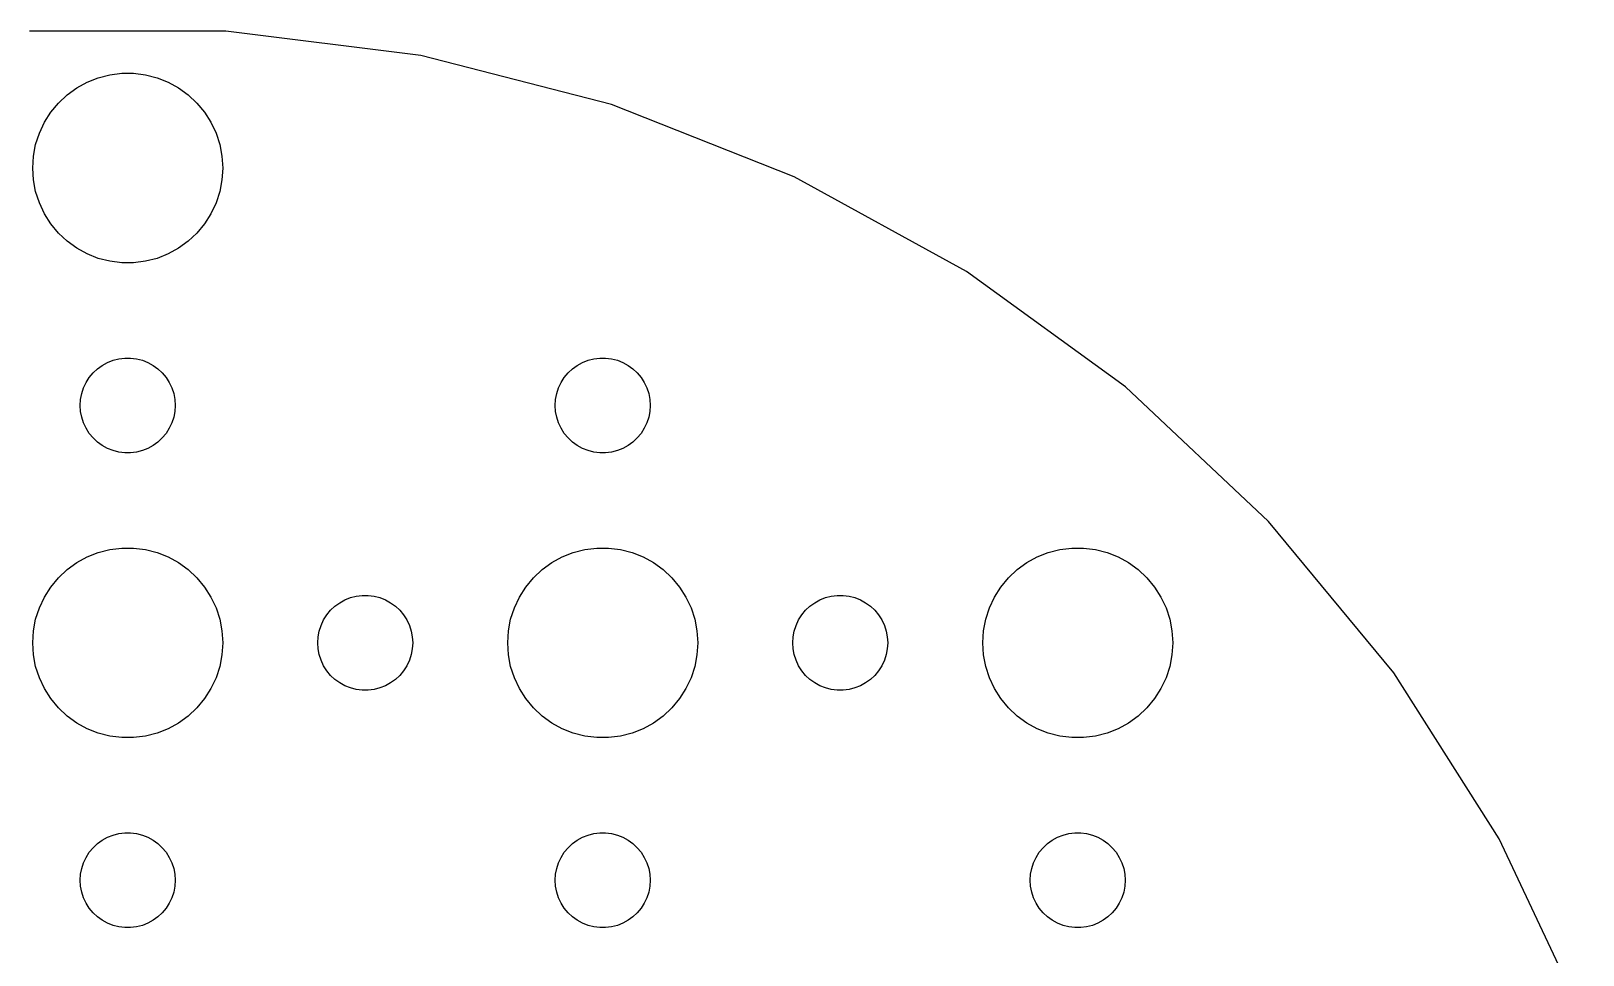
# Model space of a CAD drawing. Header units: metres. Extents: x -52 to 52, y -49 to 489.
# Drawn here: x -3.05 to 45.96, y 350.14 to 379.33 of the extents above; entities that cross this region are included whole.
import ezdxf

# ---------------------------------------------------------------- set-up
doc = ezdxf.new("R2010")
doc.units = ezdxf.units.M

msp = doc.modelspace()

# ---------------------------------------------------------------- linework, layer by layer
for p, q in [((3.10353, 379.329), (-3.10353, 379.329)), ((9.26166, 378.551), (3.10353, 379.329)), ((15.2737, 377.008), (9.26166, 378.551)), ((-1.27733, 377.714), (-0.927048, 377.853)), ((-0.927048, 377.853), (-0.562134, 377.947)), ((-0.562134, 377.947), (-0.18837, 377.994)), ((-0.18837, 377.994), (0.18837, 377.994)), ((0.18837, 377.994), (0.562134, 377.947)), ((0.562134, 377.947), (0.927048, 377.853)), ((0.927048, 377.853), (1.27733, 377.714)), ((-1.91226, 377.312), (-1.60747, 377.533)), ((-1.60747, 377.533), (-1.27733, 377.714)), ((1.27733, 377.714), (1.60747, 377.533)), ((1.60747, 377.533), (1.91226, 377.312)), ((-2.42705, 376.763), (-2.1869, 377.054)), ((-2.1869, 377.054), (-1.91226, 377.312)), ((1.91226, 377.312), (2.1869, 377.054)), ((2.1869, 377.054), (2.42705, 376.763)), ((21.0449, 374.723), (15.2737, 377.008)), ((-2.78932, 376.104), (-2.62891, 376.445)), ((-2.62891, 376.445), (-2.42705, 376.763)), ((2.42705, 376.763), (2.62891, 376.445)), ((2.62891, 376.445), (2.78932, 376.104)), ((-2.90575, 375.746), (-2.78932, 376.104)), ((2.78932, 376.104), (2.90575, 375.746)), ((-2.97633, 375.376), (-2.90575, 375.746)), ((2.90575, 375.746), (2.97633, 375.376)), ((-3, 375), (-2.97633, 375.376)), ((-2.97633, 374.624), (-3, 375)), ((2.97633, 375.376), (3, 375)), ((3, 375), (2.97633, 374.624)), ((-2.90575, 374.254), (-2.97633, 374.624)), ((2.97633, 374.624), (2.90575, 374.254)), ((26.4842, 371.732), (21.0449, 374.723)), ((-2.78932, 373.896), (-2.90575, 374.254)), ((2.90575, 374.254), (2.78932, 373.896)), ((-2.62891, 373.555), (-2.78932, 373.896)), ((-2.42705, 373.237), (-2.62891, 373.555)), ((2.62891, 373.555), (2.42705, 373.237)), ((2.78932, 373.896), (2.62891, 373.555)), ((-2.1869, 372.946), (-2.42705, 373.237)), ((2.42705, 373.237), (2.1869, 372.946)), ((-1.91226, 372.688), (-2.1869, 372.946)), ((-1.60747, 372.467), (-1.91226, 372.688)), ((-1.27733, 372.286), (-1.60747, 372.467)), ((1.60747, 372.467), (1.27733, 372.286)), ((1.91226, 372.688), (1.60747, 372.467)), ((2.1869, 372.946), (1.91226, 372.688)), ((-0.927048, 372.147), (-1.27733, 372.286)), ((-0.562134, 372.053), (-0.927048, 372.147)), ((-0.18837, 372.006), (-0.562134, 372.053)), ((0.18837, 372.006), (-0.18837, 372.006)), ((0.562134, 372.053), (0.18837, 372.006)), ((0.927048, 372.147), (0.562134, 372.053)), ((1.27733, 372.286), (0.927048, 372.147)), ((31.5058, 368.084), (26.4842, 371.732)), ((-1.09344, 368.527), (-0.956131, 368.656)), ((-0.956131, 368.656), (-0.803726, 368.766)), ((-0.803726, 368.766), (-0.638657, 368.857)), ((-0.638657, 368.857), (-0.463516, 368.927)), ((-0.463516, 368.927), (-0.281067, 368.973)), ((-0.281067, 368.973), (-0.094177, 368.997)), ((-0.094177, 368.997), (0.094177, 368.997)), ((0.094177, 368.997), (0.281067, 368.973)), ((0.281067, 368.973), (0.463516, 368.927)), ((0.463516, 368.927), (0.638657, 368.857)), ((0.638657, 368.857), (0.803726, 368.766)), ((0.803726, 368.766), (0.956131, 368.656)), ((0.956131, 368.656), (1.09344, 368.527)), ((13.9065, 368.527), (14.0439, 368.656)), ((14.0439, 368.656), (14.1963, 368.766)), ((14.1963, 368.766), (14.3613, 368.857)), ((14.3613, 368.857), (14.5365, 368.927)), ((14.5365, 368.927), (14.7189, 368.973)), ((14.7189, 368.973), (14.9058, 368.997)), ((14.9058, 368.997), (15.0942, 368.997)), ((15.0942, 368.997), (15.2811, 368.973)), ((15.2811, 368.973), (15.4635, 368.927)), ((15.4635, 368.927), (15.6387, 368.857)), ((15.6387, 368.857), (15.8037, 368.766)), ((15.8037, 368.766), (15.9561, 368.656)), ((15.9561, 368.656), (16.0934, 368.527)), ((-1.45287, 367.873), (-1.39465, 368.052)), ((-1.39465, 368.052), (-1.31445, 368.223)), ((-1.31445, 368.223), (-1.21352, 368.382)), ((-1.21352, 368.382), (-1.09344, 368.527)), ((1.09344, 368.527), (1.21352, 368.382)), ((1.21352, 368.382), (1.31445, 368.223)), ((1.31445, 368.223), (1.39465, 368.052)), ((1.39465, 368.052), (1.45287, 367.873)), ((13.5471, 367.873), (13.6053, 368.052)), ((13.6053, 368.052), (13.6855, 368.223)), ((13.6855, 368.223), (13.7865, 368.382)), ((13.7865, 368.382), (13.9065, 368.527)), ((16.0934, 368.527), (16.2135, 368.382)), ((16.2135, 368.382), (16.3145, 368.223)), ((16.3145, 368.223), (16.3947, 368.052)), ((16.3947, 368.052), (16.4529, 367.873)), ((36.0306, 363.835), (31.5058, 368.084)), ((-1.5, 367.5), (-1.48816, 367.688)), ((-1.48816, 367.688), (-1.45287, 367.873)), ((1.45287, 367.873), (1.48816, 367.688)), ((1.48816, 367.688), (1.5, 367.5)), ((13.5, 367.5), (13.5118, 367.688)), ((13.5118, 367.688), (13.5471, 367.873)), ((16.4529, 367.873), (16.4882, 367.688)), ((16.4882, 367.688), (16.5, 367.5)), ((-1.48816, 367.312), (-1.5, 367.5)), ((-1.45287, 367.127), (-1.48816, 367.312)), ((-1.39465, 366.948), (-1.45287, 367.127)), ((1.45287, 367.127), (1.39465, 366.948)), ((1.48816, 367.312), (1.45287, 367.127)), ((1.5, 367.5), (1.48816, 367.312)), ((13.5118, 367.312), (13.5, 367.5)), ((13.5471, 367.127), (13.5118, 367.312)), ((13.6053, 366.948), (13.5471, 367.127)), ((16.4529, 367.127), (16.3947, 366.948)), ((16.4882, 367.312), (16.4529, 367.127)), ((16.5, 367.5), (16.4882, 367.312)), ((-1.31445, 366.777), (-1.39465, 366.948)), ((-1.21352, 366.618), (-1.31445, 366.777)), ((-1.09344, 366.473), (-1.21352, 366.618)), ((1.21352, 366.618), (1.09344, 366.473)), ((1.31445, 366.777), (1.21352, 366.618)), ((1.39465, 366.948), (1.31445, 366.777)), ((13.6855, 366.777), (13.6053, 366.948)), ((13.7865, 366.618), (13.6855, 366.777)), ((13.9065, 366.473), (13.7865, 366.618)), ((16.2135, 366.618), (16.0934, 366.473)), ((16.3145, 366.777), (16.2135, 366.618)), ((16.3947, 366.948), (16.3145, 366.777)), ((-0.956131, 366.344), (-1.09344, 366.473)), ((-0.803726, 366.234), (-0.956131, 366.344)), ((-0.638657, 366.143), (-0.803726, 366.234)), ((-0.463516, 366.073), (-0.638657, 366.143)), ((0.638657, 366.143), (0.463516, 366.073)), ((0.803726, 366.234), (0.638657, 366.143)), ((0.956131, 366.344), (0.803726, 366.234)), ((1.09344, 366.473), (0.956131, 366.344)), ((14.0439, 366.344), (13.9065, 366.473)), ((14.1963, 366.234), (14.0439, 366.344)), ((14.3613, 366.143), (14.1963, 366.234)), ((14.5365, 366.073), (14.3613, 366.143)), ((15.6387, 366.143), (15.4635, 366.073)), ((15.8037, 366.234), (15.6387, 366.143)), ((15.9561, 366.344), (15.8037, 366.234)), ((16.0934, 366.473), (15.9561, 366.344)), ((-0.281067, 366.027), (-0.463516, 366.073)), ((-0.094177, 366.003), (-0.281067, 366.027)), ((0.094177, 366.003), (-0.094177, 366.003)), ((0.281067, 366.027), (0.094177, 366.003)), ((0.463516, 366.073), (0.281067, 366.027)), ((14.7189, 366.027), (14.5365, 366.073)), ((14.9058, 366.003), (14.7189, 366.027)), ((15.0942, 366.003), (14.9058, 366.003)), ((15.2811, 366.027), (15.0942, 366.003)), ((15.4635, 366.073), (15.2811, 366.027)), ((39.9871, 359.052), (36.0306, 363.835)), ((-1.60747, 362.533), (-1.27733, 362.714)), ((-1.27733, 362.714), (-0.927048, 362.853)), ((-0.927048, 362.853), (-0.562134, 362.947)), ((-0.562134, 362.947), (-0.18837, 362.994)), ((-0.18837, 362.994), (0.18837, 362.994)), ((0.18837, 362.994), (0.562134, 362.947)), ((0.562134, 362.947), (0.927048, 362.853)), ((0.927048, 362.853), (1.27733, 362.714)), ((1.27733, 362.714), (1.60747, 362.533)), ((13.3925, 362.533), (13.7227, 362.714)), ((13.7227, 362.714), (14.0729, 362.853)), ((14.0729, 362.853), (14.4379, 362.947)), ((14.4379, 362.947), (14.8116, 362.994)), ((14.8116, 362.994), (15.1884, 362.994)), ((15.1884, 362.994), (15.5621, 362.947)), ((15.5621, 362.947), (15.927, 362.853)), ((15.927, 362.853), (16.2773, 362.714)), ((16.2773, 362.714), (16.6075, 362.533)), ((28.3925, 362.533), (28.7227, 362.714)), ((28.7227, 362.714), (29.0729, 362.853)), ((29.0729, 362.853), (29.4379, 362.947)), ((29.4379, 362.947), (29.8116, 362.994)), ((29.8116, 362.994), (30.1884, 362.994)), ((30.1884, 362.994), (30.5621, 362.947)), ((30.5621, 362.947), (30.927, 362.853)), ((30.927, 362.853), (31.2773, 362.714)), ((31.2773, 362.714), (31.6075, 362.533)), ((-2.1869, 362.054), (-1.91226, 362.312)), ((-1.91226, 362.312), (-1.60747, 362.533)), ((1.60747, 362.533), (1.91226, 362.312)), ((1.91226, 362.312), (2.1869, 362.054)), ((12.8131, 362.054), (13.0877, 362.312)), ((13.0877, 362.312), (13.3925, 362.533)), ((16.6075, 362.533), (16.9123, 362.312)), ((16.9123, 362.312), (17.1869, 362.054)), ((27.8131, 362.054), (28.0877, 362.312)), ((28.0877, 362.312), (28.3925, 362.533)), ((31.6075, 362.533), (31.9123, 362.312)), ((31.9123, 362.312), (32.1869, 362.054)), ((-2.62891, 361.445), (-2.42705, 361.763)), ((-2.42705, 361.763), (-2.1869, 362.054)), ((2.1869, 362.054), (2.42705, 361.763)), ((2.42705, 361.763), (2.62891, 361.445)), ((12.3711, 361.445), (12.5729, 361.763)), ((12.5729, 361.763), (12.8131, 362.054)), ((17.1869, 362.054), (17.427, 361.763)), ((17.427, 361.763), (17.6289, 361.445)), ((27.3711, 361.445), (27.5729, 361.763)), ((27.5729, 361.763), (27.8131, 362.054)), ((32.1869, 362.054), (32.427, 361.763)), ((32.427, 361.763), (32.6289, 361.445)), ((-2.78932, 361.104), (-2.62891, 361.445)), ((2.62891, 361.445), (2.78932, 361.104)), ((6.54385, 361.156), (6.69626, 361.266)), ((6.69626, 361.266), (6.86133, 361.357)), ((6.86133, 361.357), (7.03647, 361.427)), ((7.03647, 361.427), (7.21892, 361.473)), ((7.21892, 361.473), (7.40581, 361.497)), ((7.40581, 361.497), (7.59418, 361.497)), ((7.59418, 361.497), (7.78107, 361.473)), ((7.78107, 361.473), (7.96352, 361.427)), ((7.96352, 361.427), (8.13866, 361.357)), ((8.13866, 361.357), (8.30373, 361.266)), ((8.30373, 361.266), (8.45613, 361.156)), ((12.2107, 361.104), (12.3711, 361.445)), ((17.6289, 361.445), (17.7893, 361.104)), ((21.5439, 361.156), (21.6963, 361.266)), ((21.6963, 361.266), (21.8613, 361.357)), ((21.8613, 361.357), (22.0365, 361.427)), ((22.0365, 361.427), (22.2189, 361.473)), ((22.2189, 361.473), (22.4058, 361.497)), ((22.4058, 361.497), (22.5942, 361.497)), ((22.5942, 361.497), (22.7811, 361.473)), ((22.7811, 361.473), (22.9635, 361.427)), ((22.9635, 361.427), (23.1387, 361.357)), ((23.1387, 361.357), (23.3037, 361.266)), ((23.3037, 361.266), (23.4561, 361.156)), ((27.2107, 361.104), (27.3711, 361.445)), ((32.6289, 361.445), (32.7893, 361.104)), ((-2.97633, 360.376), (-2.90575, 360.746)), ((-2.90575, 360.746), (-2.78932, 361.104)), ((2.78932, 361.104), (2.90575, 360.746)), ((2.90575, 360.746), (2.97633, 360.376)), ((6.10533, 360.552), (6.18553, 360.723)), ((6.18553, 360.723), (6.28647, 360.882)), ((6.28647, 360.882), (6.40654, 361.027)), ((6.40654, 361.027), (6.54385, 361.156)), ((8.45613, 361.156), (8.59344, 361.027)), ((8.59344, 361.027), (8.71352, 360.882)), ((8.71352, 360.882), (8.81445, 360.723)), ((8.81445, 360.723), (8.89465, 360.552)), ((12.0237, 360.376), (12.0942, 360.746)), ((12.0942, 360.746), (12.2107, 361.104)), ((17.7893, 361.104), (17.9057, 360.746)), ((17.9057, 360.746), (17.9763, 360.376)), ((21.1053, 360.552), (21.1855, 360.723)), ((21.1855, 360.723), (21.2865, 360.882)), ((21.2865, 360.882), (21.4065, 361.027)), ((21.4065, 361.027), (21.5439, 361.156)), ((23.4561, 361.156), (23.5934, 361.027)), ((23.5934, 361.027), (23.7135, 360.882)), ((23.7135, 360.882), (23.8145, 360.723)), ((23.8145, 360.723), (23.8947, 360.552)), ((27.0237, 360.376), (27.0942, 360.746)), ((27.0942, 360.746), (27.2107, 361.104)), ((32.7893, 361.104), (32.9057, 360.746)), ((32.9057, 360.746), (32.9763, 360.376)), ((-3, 360), (-2.97633, 360.376)), ((2.97633, 360.376), (3, 360)), ((6.01183, 360.188), (6.04712, 360.373)), ((6.04712, 360.373), (6.10533, 360.552)), ((8.89465, 360.552), (8.95287, 360.373)), ((8.95287, 360.373), (8.98816, 360.188)), ((12, 360), (12.0237, 360.376)), ((17.9763, 360.376), (18, 360)), ((21.0118, 360.188), (21.0471, 360.373)), ((21.0471, 360.373), (21.1053, 360.552)), ((23.8947, 360.552), (23.9529, 360.373)), ((23.9529, 360.373), (23.9882, 360.188)), ((27, 360), (27.0237, 360.376)), ((32.9763, 360.376), (33, 360)), ((-2.97633, 359.624), (-3, 360)), ((3, 360), (2.97633, 359.624)), ((6, 360), (6.01183, 360.188)), ((6.01183, 359.812), (6, 360)), ((6.04712, 359.627), (6.01183, 359.812)), ((8.98816, 359.812), (8.95287, 359.627)), ((8.98816, 360.188), (9, 360)), ((9, 360), (8.98816, 359.812)), ((12.0237, 359.624), (12, 360)), ((18, 360), (17.9763, 359.624)), ((21, 360), (21.0118, 360.188)), ((21.0118, 359.812), (21, 360)), ((21.0471, 359.627), (21.0118, 359.812)), ((23.9882, 359.812), (23.9529, 359.627)), ((23.9882, 360.188), (24, 360)), ((24, 360), (23.9882, 359.812)), ((27.0237, 359.624), (27, 360)), ((33, 360), (32.9763, 359.624)), ((-2.90575, 359.254), (-2.97633, 359.624)), ((-2.78932, 358.896), (-2.90575, 359.254)), ((2.90575, 359.254), (2.78932, 358.896)), ((2.97633, 359.624), (2.90575, 359.254)), ((6.10533, 359.448), (6.04712, 359.627)), ((6.18553, 359.277), (6.10533, 359.448)), ((6.28647, 359.118), (6.18553, 359.277)), ((8.81445, 359.277), (8.71352, 359.118)), ((8.89465, 359.448), (8.81445, 359.277)), ((8.95287, 359.627), (8.89465, 359.448)), ((12.0942, 359.254), (12.0237, 359.624)), ((12.2107, 358.896), (12.0942, 359.254)), ((17.9057, 359.254), (17.7893, 358.896)), ((17.9763, 359.624), (17.9057, 359.254)), ((21.1053, 359.448), (21.0471, 359.627)), ((21.1855, 359.277), (21.1053, 359.448)), ((21.2865, 359.118), (21.1855, 359.277)), ((23.8145, 359.277), (23.7135, 359.118)), ((23.8947, 359.448), (23.8145, 359.277)), ((23.9529, 359.627), (23.8947, 359.448)), ((27.0942, 359.254), (27.0237, 359.624)), ((27.2107, 358.896), (27.0942, 359.254)), ((32.9057, 359.254), (32.7893, 358.896)), ((32.9763, 359.624), (32.9057, 359.254)), ((-2.62891, 358.555), (-2.78932, 358.896)), ((2.78932, 358.896), (2.62891, 358.555)), ((6.40654, 358.973), (6.28647, 359.118)), ((6.54385, 358.844), (6.40654, 358.973)), ((6.69626, 358.734), (6.54385, 358.844)), ((8.45613, 358.844), (8.30373, 358.734)), ((8.59344, 358.973), (8.45613, 358.844)), ((8.71352, 359.118), (8.59344, 358.973)), ((12.3711, 358.555), (12.2107, 358.896)), ((17.7893, 358.896), (17.6289, 358.555)), ((21.4065, 358.973), (21.2865, 359.118)), ((21.5439, 358.844), (21.4065, 358.973)), ((21.6963, 358.734), (21.5439, 358.844)), ((23.4561, 358.844), (23.3037, 358.734)), ((23.5934, 358.973), (23.4561, 358.844)), ((23.7135, 359.118), (23.5934, 358.973)), ((27.3711, 358.555), (27.2107, 358.896)), ((32.7893, 358.896), (32.6289, 358.555)), ((43.313, 353.812), (39.9871, 359.052)), ((-2.42705, 358.237), (-2.62891, 358.555)), ((2.62891, 358.555), (2.42705, 358.237)), ((6.86133, 358.643), (6.69626, 358.734)), ((7.03647, 358.573), (6.86133, 358.643)), ((7.21892, 358.527), (7.03647, 358.573)), ((7.40581, 358.503), (7.21892, 358.527)), ((7.59418, 358.503), (7.40581, 358.503)), ((7.78107, 358.527), (7.59418, 358.503)), ((7.96352, 358.573), (7.78107, 358.527)), ((8.13866, 358.643), (7.96352, 358.573)), ((8.30373, 358.734), (8.13866, 358.643)), ((12.5729, 358.237), (12.3711, 358.555)), ((17.6289, 358.555), (17.427, 358.237)), ((21.8613, 358.643), (21.6963, 358.734)), ((22.0365, 358.573), (21.8613, 358.643)), ((22.2189, 358.527), (22.0365, 358.573)), ((22.4058, 358.503), (22.2189, 358.527)), ((22.5942, 358.503), (22.4058, 358.503)), ((22.7811, 358.527), (22.5942, 358.503)), ((22.9635, 358.573), (22.7811, 358.527)), ((23.1387, 358.643), (22.9635, 358.573)), ((23.3037, 358.734), (23.1387, 358.643)), ((27.5729, 358.237), (27.3711, 358.555)), ((32.6289, 358.555), (32.427, 358.237)), ((-2.1869, 357.946), (-2.42705, 358.237)), ((-1.91226, 357.688), (-2.1869, 357.946)), ((2.1869, 357.946), (1.91226, 357.688)), ((2.42705, 358.237), (2.1869, 357.946)), ((12.8131, 357.946), (12.5729, 358.237)), ((13.0877, 357.688), (12.8131, 357.946)), ((17.1869, 357.946), (16.9123, 357.688)), ((17.427, 358.237), (17.1869, 357.946)), ((27.8131, 357.946), (27.5729, 358.237)), ((28.0877, 357.688), (27.8131, 357.946)), ((32.1869, 357.946), (31.9123, 357.688)), ((32.427, 358.237), (32.1869, 357.946)), ((-1.60747, 357.467), (-1.91226, 357.688)), ((-1.27733, 357.286), (-1.60747, 357.467)), ((-0.927048, 357.147), (-1.27733, 357.286)), ((1.27733, 357.286), (0.927048, 357.147)), ((1.60747, 357.467), (1.27733, 357.286)), ((1.91226, 357.688), (1.60747, 357.467)), ((13.3925, 357.467), (13.0877, 357.688)), ((13.7227, 357.286), (13.3925, 357.467)), ((14.0729, 357.147), (13.7227, 357.286)), ((16.2773, 357.286), (15.927, 357.147)), ((16.6075, 357.467), (16.2773, 357.286)), ((16.9123, 357.688), (16.6075, 357.467)), ((28.3925, 357.467), (28.0877, 357.688)), ((28.7227, 357.286), (28.3925, 357.467)), ((29.0729, 357.147), (28.7227, 357.286)), ((31.2773, 357.286), (30.927, 357.147)), ((31.6075, 357.467), (31.2773, 357.286)), ((31.9123, 357.688), (31.6075, 357.467)), ((-0.562134, 357.053), (-0.927048, 357.147)), ((-0.18837, 357.006), (-0.562134, 357.053)), ((0.18837, 357.006), (-0.18837, 357.006)), ((0.562134, 357.053), (0.18837, 357.006)), ((0.927048, 357.147), (0.562134, 357.053)), ((14.4379, 357.053), (14.0729, 357.147)), ((14.8116, 357.006), (14.4379, 357.053)), ((15.1884, 357.006), (14.8116, 357.006)), ((15.5621, 357.053), (15.1884, 357.006)), ((15.927, 357.147), (15.5621, 357.053)), ((29.4379, 357.053), (29.0729, 357.147)), ((29.8116, 357.006), (29.4379, 357.053)), ((30.1884, 357.006), (29.8116, 357.006)), ((30.5621, 357.053), (30.1884, 357.006)), ((30.927, 357.147), (30.5621, 357.053)), ((-0.803726, 353.766), (-0.638657, 353.857)), ((-0.638657, 353.857), (-0.463516, 353.927)), ((-0.463516, 353.927), (-0.281067, 353.973)), ((-0.281067, 353.973), (-0.094177, 353.997)), ((-0.094177, 353.997), (0.094177, 353.997)), ((0.094177, 353.997), (0.281067, 353.973)), ((0.281067, 353.973), (0.463516, 353.927)), ((0.463516, 353.927), (0.638657, 353.857)), ((0.638657, 353.857), (0.803726, 353.766)), ((14.1963, 353.766), (14.3613, 353.857)), ((14.3613, 353.857), (14.5365, 353.927)), ((14.5365, 353.927), (14.7189, 353.973)), ((14.7189, 353.973), (14.9058, 353.997)), ((14.9058, 353.997), (15.0942, 353.997)), ((15.0942, 353.997), (15.2811, 353.973)), ((15.2811, 353.973), (15.4635, 353.927)), ((15.4635, 353.927), (15.6387, 353.857)), ((15.6387, 353.857), (15.8037, 353.766)), ((29.1963, 353.766), (29.3613, 353.857)), ((29.3613, 353.857), (29.5365, 353.927)), ((29.5365, 353.927), (29.7189, 353.973)), ((29.7189, 353.973), (29.9058, 353.997)), ((29.9058, 353.997), (30.0942, 353.997)), ((30.0942, 353.997), (30.2811, 353.973)), ((30.2811, 353.973), (30.4635, 353.927)), ((30.4635, 353.927), (30.6387, 353.857)), ((30.6387, 353.857), (30.8037, 353.766)), ((-1.31445, 353.223), (-1.21352, 353.382)), ((-1.21352, 353.382), (-1.09344, 353.527)), ((-1.09344, 353.527), (-0.956131, 353.656)), ((-0.956131, 353.656), (-0.803726, 353.766)), ((0.803726, 353.766), (0.956131, 353.656)), ((0.956131, 353.656), (1.09344, 353.527)), ((1.09344, 353.527), (1.21352, 353.382)), ((1.21352, 353.382), (1.31445, 353.223)), ((13.6855, 353.223), (13.7865, 353.382)), ((13.7865, 353.382), (13.9065, 353.527)), ((13.9065, 353.527), (14.0439, 353.656)), ((14.0439, 353.656), (14.1963, 353.766)), ((15.8037, 353.766), (15.9561, 353.656)), ((15.9561, 353.656), (16.0934, 353.527)), ((16.0934, 353.527), (16.2135, 353.382)), ((16.2135, 353.382), (16.3145, 353.223)), ((28.6855, 353.223), (28.7865, 353.382)), ((28.7865, 353.382), (28.9065, 353.527)), ((28.9065, 353.527), (29.0439, 353.656)), ((29.0439, 353.656), (29.1963, 353.766)), ((30.8037, 353.766), (30.9561, 353.656)), ((30.9561, 353.656), (31.0934, 353.527)), ((31.0934, 353.527), (31.2135, 353.382)), ((31.2135, 353.382), (31.3145, 353.223)), ((45.9559, 348.195), (43.313, 353.812)), ((-1.48816, 352.688), (-1.45287, 352.873)), ((-1.45287, 352.873), (-1.39465, 353.052)), ((-1.39465, 353.052), (-1.31445, 353.223)), ((1.31445, 353.223), (1.39465, 353.052)), ((1.39465, 353.052), (1.45287, 352.873)), ((1.45287, 352.873), (1.48816, 352.688)), ((13.5118, 352.688), (13.5471, 352.873)), ((13.5471, 352.873), (13.6053, 353.052)), ((13.6053, 353.052), (13.6855, 353.223)), ((16.3145, 353.223), (16.3947, 353.052)), ((16.3947, 353.052), (16.4529, 352.873)), ((16.4529, 352.873), (16.4882, 352.688)), ((28.5118, 352.688), (28.5471, 352.873)), ((28.5471, 352.873), (28.6053, 353.052)), ((28.6053, 353.052), (28.6855, 353.223)), ((31.3145, 353.223), (31.3947, 353.052)), ((31.3947, 353.052), (31.4529, 352.873)), ((31.4529, 352.873), (31.4882, 352.688)), ((-1.5, 352.5), (-1.48816, 352.688)), ((-1.48816, 352.312), (-1.5, 352.5)), ((1.48816, 352.688), (1.5, 352.5)), ((1.5, 352.5), (1.48816, 352.312)), ((13.5, 352.5), (13.5118, 352.688)), ((13.5118, 352.312), (13.5, 352.5)), ((16.4882, 352.688), (16.5, 352.5)), ((16.5, 352.5), (16.4882, 352.312)), ((28.5, 352.5), (28.5118, 352.688)), ((28.5118, 352.312), (28.5, 352.5)), ((31.4882, 352.688), (31.5, 352.5)), ((31.5, 352.5), (31.4882, 352.312)), ((-1.45287, 352.127), (-1.48816, 352.312)), ((-1.39465, 351.948), (-1.45287, 352.127)), ((-1.31445, 351.777), (-1.39465, 351.948)), ((1.39465, 351.948), (1.31445, 351.777)), ((1.45287, 352.127), (1.39465, 351.948)), ((1.48816, 352.312), (1.45287, 352.127)), ((13.5471, 352.127), (13.5118, 352.312)), ((13.6053, 351.948), (13.5471, 352.127)), ((13.6855, 351.777), (13.6053, 351.948)), ((16.3947, 351.948), (16.3145, 351.777)), ((16.4529, 352.127), (16.3947, 351.948)), ((16.4882, 352.312), (16.4529, 352.127)), ((28.5471, 352.127), (28.5118, 352.312)), ((28.6053, 351.948), (28.5471, 352.127)), ((28.6855, 351.777), (28.6053, 351.948)), ((31.3947, 351.948), (31.3145, 351.777)), ((31.4529, 352.127), (31.3947, 351.948)), ((31.4882, 352.312), (31.4529, 352.127)), ((-1.21352, 351.618), (-1.31445, 351.777)), ((-1.09344, 351.473), (-1.21352, 351.618)), ((-0.956131, 351.344), (-1.09344, 351.473)), ((1.09344, 351.473), (0.956131, 351.344)), ((1.21352, 351.618), (1.09344, 351.473)), ((1.31445, 351.777), (1.21352, 351.618)), ((13.7865, 351.618), (13.6855, 351.777)), ((13.9065, 351.473), (13.7865, 351.618)), ((14.0439, 351.344), (13.9065, 351.473)), ((16.0934, 351.473), (15.9561, 351.344)), ((16.2135, 351.618), (16.0934, 351.473)), ((16.3145, 351.777), (16.2135, 351.618)), ((28.7865, 351.618), (28.6855, 351.777)), ((28.9065, 351.473), (28.7865, 351.618)), ((29.0439, 351.344), (28.9065, 351.473)), ((31.0934, 351.473), (30.9561, 351.344)), ((31.2135, 351.618), (31.0934, 351.473)), ((31.3145, 351.777), (31.2135, 351.618)), ((-0.803726, 351.234), (-0.956131, 351.344)), ((-0.638657, 351.143), (-0.803726, 351.234)), ((-0.463516, 351.073), (-0.638657, 351.143)), ((-0.281067, 351.027), (-0.463516, 351.073)), ((-0.094177, 351.003), (-0.281067, 351.027)), ((0.094177, 351.003), (-0.094177, 351.003)), ((0.281067, 351.027), (0.094177, 351.003)), ((0.463516, 351.073), (0.281067, 351.027)), ((0.638657, 351.143), (0.463516, 351.073)), ((0.803726, 351.234), (0.638657, 351.143)), ((0.956131, 351.344), (0.803726, 351.234)), ((14.1963, 351.234), (14.0439, 351.344)), ((14.3613, 351.143), (14.1963, 351.234)), ((14.5365, 351.073), (14.3613, 351.143)), ((14.7189, 351.027), (14.5365, 351.073)), ((14.9058, 351.003), (14.7189, 351.027)), ((15.0942, 351.003), (14.9058, 351.003)), ((15.2811, 351.027), (15.0942, 351.003)), ((15.4635, 351.073), (15.2811, 351.027)), ((15.6387, 351.143), (15.4635, 351.073)), ((15.8037, 351.234), (15.6387, 351.143)), ((15.9561, 351.344), (15.8037, 351.234)), ((29.1963, 351.234), (29.0439, 351.344)), ((29.3613, 351.143), (29.1963, 351.234)), ((29.5365, 351.073), (29.3613, 351.143)), ((29.7189, 351.027), (29.5365, 351.073)), ((29.9058, 351.003), (29.7189, 351.027)), ((30.0942, 351.003), (29.9058, 351.003)), ((30.2811, 351.027), (30.0942, 351.003)), ((30.4635, 351.073), (30.2811, 351.027)), ((30.6387, 351.143), (30.4635, 351.073)), ((30.8037, 351.234), (30.6387, 351.143)), ((30.9561, 351.344), (30.8037, 351.234))]:
    msp.add_line(p, q)

doc.saveas('drawing.dxf')
